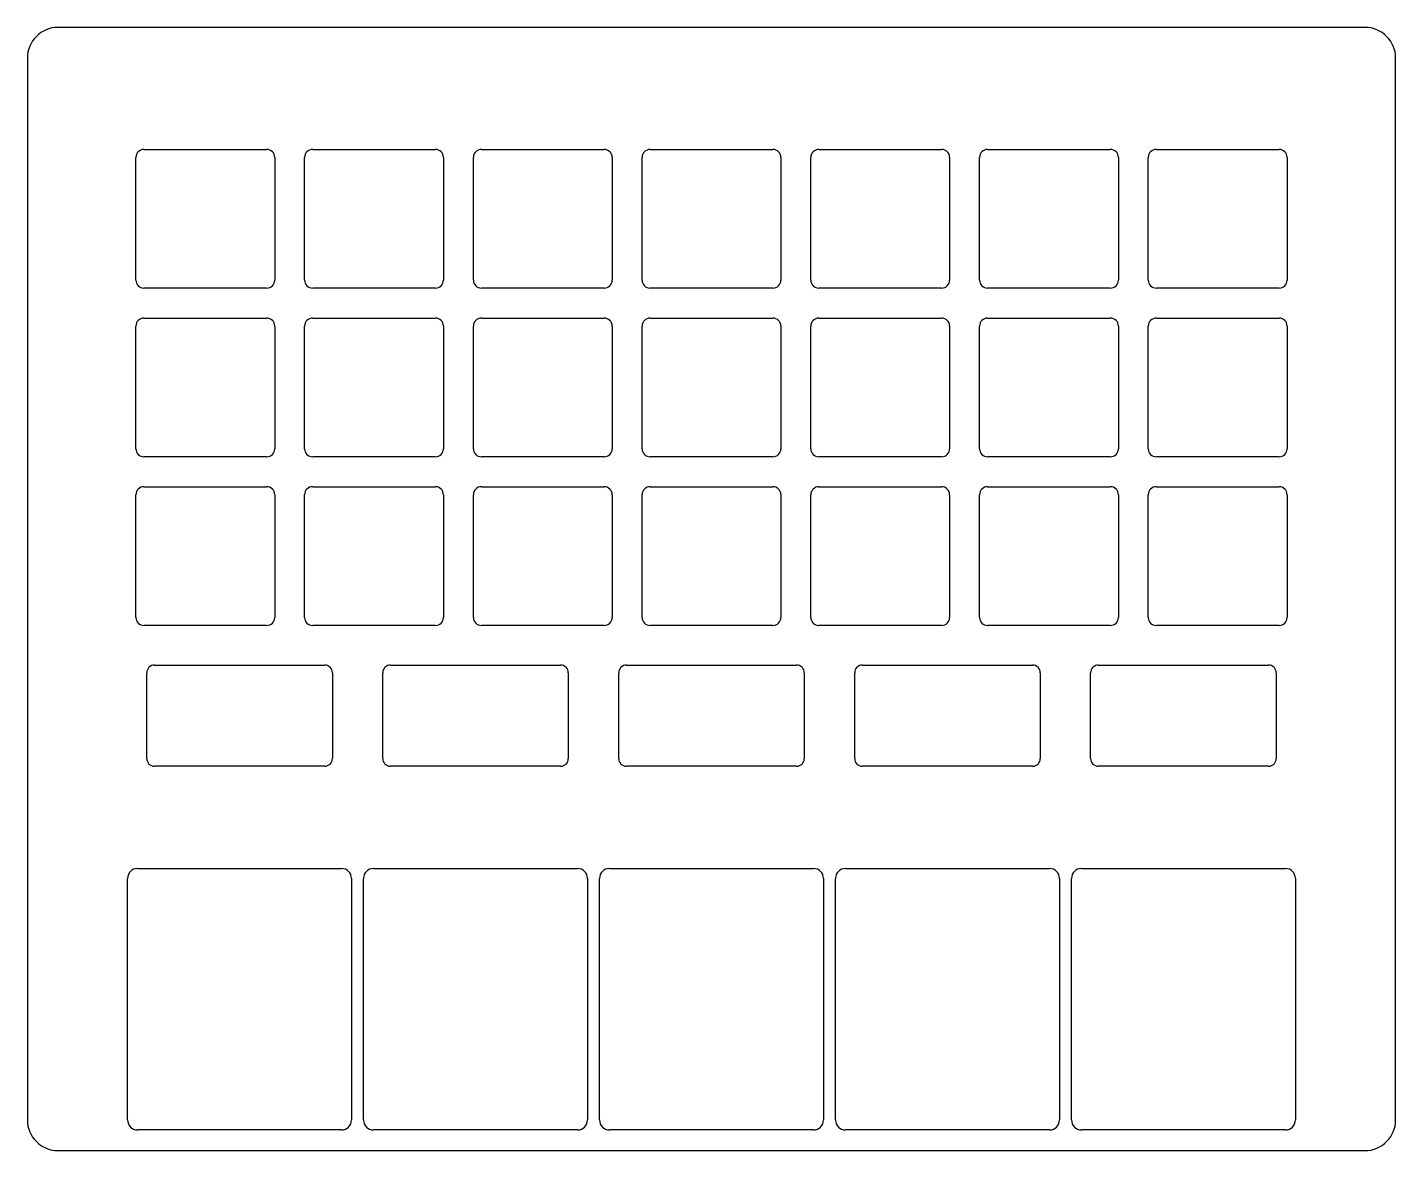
# Model space of a CAD drawing. Header units: millimetres. Extents: x -89 to 89, y -90 to 57.
import ezdxf

# ---------------------------------------------------------------- set-up
doc = ezdxf.new("R2010")
doc.units = ezdxf.units.MM

msp = doc.modelspace()

# ---------------------------------------------------------------- linework, layer by layer
for p, q in [((85.2, 56.784), (-85.2, 56.784)), ((-89.2, 52.784), (-89.2, -85.741)), ((89.2, -85.741), (89.2, 52.784)), ((-75.05, 23.816), (-75.05, 39.816)), ((-74, 40.866), (-58, 40.866)), ((-56.95, 39.816), (-56.95, 23.816)), ((-53.05, 23.816), (-53.05, 39.816)), ((-52, 40.866), (-36, 40.866)), ((-34.95, 39.816), (-34.95, 23.816)), ((-31.05, 23.816), (-31.05, 39.816)), ((-30, 40.866), (-14, 40.866)), ((-12.95, 39.816), (-12.95, 23.816)), ((-9.05, 23.816), (-9.05, 39.816)), ((-8, 40.866), (8, 40.866)), ((9.05, 39.816), (9.05, 23.816)), ((12.95, 23.816), (12.95, 39.816)), ((14, 40.866), (30, 40.866)), ((31.05, 39.816), (31.05, 23.816)), ((34.95, 23.816), (34.95, 39.816)), ((36, 40.866), (52, 40.866)), ((53.05, 39.816), (53.05, 23.816)), ((56.95, 23.816), (56.95, 39.816)), ((58, 40.866), (74, 40.866)), ((75.05, 39.816), (75.05, 23.816)), ((-58, 22.766), (-74, 22.766)), ((-36, 22.766), (-52, 22.766)), ((-14, 22.766), (-30, 22.766)), ((8, 22.766), (-8, 22.766)), ((30, 22.766), (14, 22.766)), ((52, 22.766), (36, 22.766)), ((74, 22.766), (58, 22.766)), ((-74, 18.866), (-58, 18.866)), ((-52, 18.866), (-36, 18.866)), ((-30, 18.866), (-14, 18.866)), ((-8, 18.866), (8, 18.866)), ((14, 18.866), (30, 18.866)), ((36, 18.866), (52, 18.866)), ((58, 18.866), (74, 18.866)), ((-75.05, 1.816), (-75.05, 17.816)), ((-56.95, 17.816), (-56.95, 1.816)), ((-53.05, 1.816), (-53.05, 17.816)), ((-34.95, 17.816), (-34.95, 1.816)), ((-31.05, 1.816), (-31.05, 17.816)), ((-12.95, 17.816), (-12.95, 1.816)), ((-9.05, 1.816), (-9.05, 17.816)), ((9.05, 17.816), (9.05, 1.816)), ((12.95, 1.816), (12.95, 17.816)), ((31.05, 17.816), (31.05, 1.816)), ((34.95, 1.816), (34.95, 17.816)), ((53.05, 17.816), (53.05, 1.816)), ((56.95, 1.816), (56.95, 17.816)), ((75.05, 17.816), (75.05, 1.816)), ((-58, 0.766), (-74, 0.766)), ((-36, 0.766), (-52, 0.766)), ((-14, 0.766), (-30, 0.766)), ((8, 0.766), (-8, 0.766)), ((30, 0.766), (14, 0.766)), ((52, 0.766), (36, 0.766)), ((74, 0.766), (58, 0.766)), ((-74, -3.134), (-58, -3.134)), ((-52, -3.134), (-36, -3.134)), ((-30, -3.134), (-14, -3.134)), ((-8, -3.134), (8, -3.134)), ((14, -3.134), (30, -3.134)), ((36, -3.134), (52, -3.134)), ((58, -3.134), (74, -3.134)), ((-75.05, -20.184), (-75.05, -4.184)), ((-56.95, -4.184), (-56.95, -20.184)), ((-53.05, -20.184), (-53.05, -4.184)), ((-34.95, -4.184), (-34.95, -20.184)), ((-31.05, -20.184), (-31.05, -4.184)), ((-12.95, -4.184), (-12.95, -20.184)), ((-9.05, -20.184), (-9.05, -4.184)), ((9.05, -4.184), (9.05, -20.184)), ((12.95, -20.184), (12.95, -4.184)), ((31.05, -4.184), (31.05, -20.184)), ((34.95, -20.184), (34.95, -4.184)), ((53.05, -4.184), (53.05, -20.184)), ((56.95, -20.184), (56.95, -4.184)), ((75.05, -4.184), (75.05, -20.184)), ((-58, -21.234), (-74, -21.234)), ((-36, -21.234), (-52, -21.234)), ((-14, -21.234), (-30, -21.234)), ((8, -21.234), (-8, -21.234)), ((30, -21.234), (14, -21.234)), ((52, -21.234), (36, -21.234)), ((74, -21.234), (58, -21.234)), ((-72.636, -26.4), (-50.436, -26.4)), ((-41.868, -26.4), (-19.668, -26.4)), ((-11.1, -26.4), (11.1, -26.4)), ((19.668, -26.4), (41.868, -26.4)), ((50.436, -26.4), (72.636, -26.4)), ((-73.636, -38.6), (-73.636, -27.4)), ((-49.436, -27.4), (-49.436, -38.6)), ((-42.868, -38.6), (-42.868, -27.4)), ((-18.668, -27.4), (-18.668, -38.6)), ((-12.1, -38.6), (-12.1, -27.4)), ((12.1, -27.4), (12.1, -38.6)), ((18.668, -38.6), (18.668, -27.4)), ((42.868, -27.4), (42.868, -38.6)), ((49.436, -38.6), (49.436, -27.4)), ((73.636, -27.4), (73.636, -38.6)), ((-50.436, -39.6), (-72.636, -39.6)), ((-19.668, -39.6), (-41.868, -39.6)), ((11.1, -39.6), (-11.1, -39.6)), ((41.868, -39.6), (19.668, -39.6)), ((72.636, -39.6), (50.436, -39.6)), ((-74.836, -52.941), (-48.236, -52.941)), ((-44.068, -52.941), (-17.468, -52.941)), ((-13.3, -52.941), (13.3, -52.941)), ((17.468, -52.941), (44.068, -52.941)), ((48.236, -52.941), (74.836, -52.941)), ((-76.136, -85.741), (-76.136, -54.241)), ((-46.936, -54.241), (-46.936, -85.741)), ((-45.368, -85.741), (-45.368, -54.241)), ((-16.168, -54.241), (-16.168, -85.741)), ((-14.6, -85.741), (-14.6, -54.241)), ((14.6, -54.241), (14.6, -85.741)), ((16.168, -85.741), (16.168, -54.241)), ((45.368, -54.241), (45.368, -85.741)), ((46.936, -85.741), (46.936, -54.241)), ((76.136, -54.241), (76.136, -85.741)), ((-48.236, -87.041), (-74.836, -87.041)), ((-17.468, -87.041), (-44.068, -87.041)), ((13.3, -87.041), (-13.3, -87.041)), ((44.068, -87.041), (17.468, -87.041)), ((74.836, -87.041), (48.236, -87.041)), ((-85.2, -89.741), (85.2, -89.741))]:
    msp.add_line(p, q)
for centre, radius, start, end in [((-85.2, 52.784), 4, 90, 180), ((85.2, 52.784), 4, 0, 90), ((-74, 39.816), 1.05, 90, 180), ((-58, 39.816), 1.05, 0, 90), ((-52, 39.816), 1.05, 90, 180), ((-36, 39.816), 1.05, 0, 90), ((-30, 39.816), 1.05, 90, 180), ((-14, 39.816), 1.05, 0, 90), ((-8, 39.816), 1.05, 90, 180), ((8, 39.816), 1.05, 0, 90), ((14, 39.816), 1.05, 90, 180), ((30, 39.816), 1.05, 0, 90), ((36, 39.816), 1.05, 90, 180), ((52, 39.816), 1.05, 0, 90), ((58, 39.816), 1.05, 90, 180), ((74, 39.816), 1.05, 0, 90), ((-74, 23.816), 1.05, 180, 270), ((-58, 23.816), 1.05, 270, 360), ((-52, 23.816), 1.05, 180, 270), ((-36, 23.816), 1.05, 270, 360), ((-30, 23.816), 1.05, 180, 270), ((-14, 23.816), 1.05, 270, 360), ((-8, 23.816), 1.05, 180, 270), ((8, 23.816), 1.05, 270, 360), ((14, 23.816), 1.05, 180, 270), ((30, 23.816), 1.05, 270, 360), ((36, 23.816), 1.05, 180, 270), ((52, 23.816), 1.05, 270, 360), ((58, 23.816), 1.05, 180, 270), ((74, 23.816), 1.05, 270, 360), ((-74, 17.816), 1.05, 90, 180), ((-58, 17.816), 1.05, 0, 90), ((-52, 17.816), 1.05, 90, 180), ((-36, 17.816), 1.05, 0, 90), ((-30, 17.816), 1.05, 90, 180), ((-14, 17.816), 1.05, 0, 90), ((-8, 17.816), 1.05, 90, 180), ((8, 17.816), 1.05, 0, 90), ((14, 17.816), 1.05, 90, 180), ((30, 17.816), 1.05, 0, 90), ((36, 17.816), 1.05, 90, 180), ((52, 17.816), 1.05, 0, 90), ((58, 17.816), 1.05, 90, 180), ((74, 17.816), 1.05, 0, 90), ((-74, 1.816), 1.05, 180, 270), ((-58, 1.816), 1.05, 270, 360), ((-52, 1.816), 1.05, 180, 270), ((-36, 1.816), 1.05, 270, 360), ((-30, 1.816), 1.05, 180, 270), ((-14, 1.816), 1.05, 270, 360), ((-8, 1.816), 1.05, 180, 270), ((8, 1.816), 1.05, 270, 360), ((14, 1.816), 1.05, 180, 270), ((30, 1.816), 1.05, 270, 360), ((36, 1.816), 1.05, 180, 270), ((52, 1.816), 1.05, 270, 360), ((58, 1.816), 1.05, 180, 270), ((74, 1.816), 1.05, 270, 360), ((-74, -4.184), 1.05, 90, 180), ((-58, -4.184), 1.05, 0, 90), ((-52, -4.184), 1.05, 90, 180), ((-36, -4.184), 1.05, 0, 90), ((-30, -4.184), 1.05, 90, 180), ((-14, -4.184), 1.05, 0, 90), ((-8, -4.184), 1.05, 90, 180), ((8, -4.184), 1.05, 0, 90), ((14, -4.184), 1.05, 90, 180), ((30, -4.184), 1.05, 0, 90), ((36, -4.184), 1.05, 90, 180), ((52, -4.184), 1.05, 0, 90), ((58, -4.184), 1.05, 90, 180), ((74, -4.184), 1.05, 0, 90), ((-74, -20.184), 1.05, 180, 270), ((-58, -20.184), 1.05, 270, 360), ((-52, -20.184), 1.05, 180, 270), ((-36, -20.184), 1.05, 270, 360), ((-30, -20.184), 1.05, 180, 270), ((-14, -20.184), 1.05, 270, 360), ((-8, -20.184), 1.05, 180, 270), ((8, -20.184), 1.05, 270, 360), ((14, -20.184), 1.05, 180, 270), ((30, -20.184), 1.05, 270, 360), ((36, -20.184), 1.05, 180, 270), ((52, -20.184), 1.05, 270, 360), ((58, -20.184), 1.05, 180, 270), ((74, -20.184), 1.05, 270, 360), ((-72.636, -27.4), 1, 90, 180), ((-50.436, -27.4), 1, 0, 90), ((-41.868, -27.4), 1, 90, 180), ((-19.668, -27.4), 1, 0, 90), ((-11.1, -27.4), 1, 90, 180), ((11.1, -27.4), 1, 0, 90), ((19.668, -27.4), 1, 90, 180), ((41.868, -27.4), 1, 0, 90), ((50.436, -27.4), 1, 90, 180), ((72.636, -27.4), 1, 0, 90), ((-72.636, -38.6), 1, 180, 270), ((-50.436, -38.6), 1, 270, 360), ((-41.868, -38.6), 1, 180, 270), ((-19.668, -38.6), 1, 270, 360), ((-11.1, -38.6), 1, 180, 270), ((11.1, -38.6), 1, 270, 360), ((19.668, -38.6), 1, 180, 270), ((41.868, -38.6), 1, 270, 360), ((50.436, -38.6), 1, 180, 270), ((72.636, -38.6), 1, 270, 360), ((-74.836, -54.241), 1.3, 90, 180), ((-48.236, -54.241), 1.3, 0, 90), ((-44.068, -54.241), 1.3, 90, 180), ((-17.468, -54.241), 1.3, 0, 90), ((-13.3, -54.241), 1.3, 90, 180), ((13.3, -54.241), 1.3, 0, 90), ((17.468, -54.241), 1.3, 90, 180), ((44.068, -54.241), 1.3, 0, 90), ((48.236, -54.241), 1.3, 90, 180), ((74.836, -54.241), 1.3, 0, 90), ((-85.2, -85.741), 4, 180, 270), ((-74.836, -85.741), 1.3, -180, -90), ((-48.236, -85.741), 1.3, -90, 0), ((-44.068, -85.741), 1.3, -180, -90), ((-17.468, -85.741), 1.3, -90, 0), ((-13.3, -85.741), 1.3, -180, -90), ((13.3, -85.741), 1.3, -90, 0), ((17.468, -85.741), 1.3, -180, -90), ((44.068, -85.741), 1.3, -90, 0), ((48.236, -85.741), 1.3, -180, -90), ((74.836, -85.741), 1.3, -90, 0), ((85.2, -85.741), 4, 270, 360)]:
    msp.add_arc(centre, radius, start, end)

doc.saveas('drawing.dxf')
